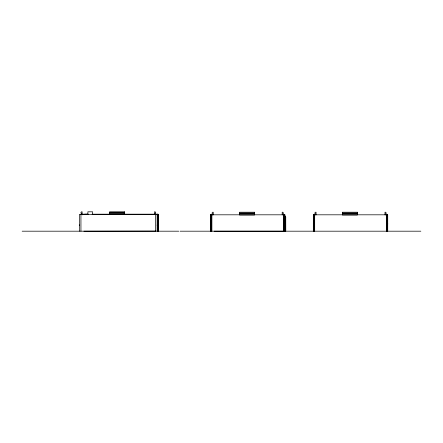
<?xml version="1.0" encoding="UTF-8"?>
<svg xmlns="http://www.w3.org/2000/svg" width="443" height="443" viewBox="0 0 443 443"><rect width="100%" height="100%" fill="white"/><g stroke="black" fill="none" stroke-linecap="round" stroke-linejoin="round"><path stroke-width="0.66" d="M79.391 224.867L79.391 225.526M82.509 214.866L82.509 214.185M157.093 214.185L157.093 214.866L158.666 214.866L158.666 231.191M157.204 224.867L157.204 225.526M157.553 214.866L157.553 214.185M157.824 214.866L157.824 214.185M158.085 214.866L158.085 214.179L123.924 214.179M210.519 223.477L210.519 224.136M213.249 214.888L213.255 212.219L212.568 212.219L212.025 213.039L212.025 213.448L212.568 213.581L212.313 215.021M284.921 223.477L284.921 224.136M313.323 223.477L313.323 224.136M316.053 214.888L316.053 212.219L315.372 212.219L314.823 213.039L314.823 213.448L315.372 213.581L315.111 215.021M387.725 223.477L387.725 224.136M81.18 214.611L81.434 213.172L80.892 213.039L80.892 212.629L81.434 211.809L82.116 211.809L82.116 214.478M109.543 212.629L124.561 212.629M109.543 213.039L124.561 213.039M239.541 213.039L254.559 213.039M342.345 213.039L357.363 213.039M109.543 213.172L124.561 213.172M81.434 214.179L88.157 214.185M92.094 214.185L109.897 214.185M84.635 214.179L88.007 214.185M210.519 214.811L284.921 214.811L284.921 231.191M284.661 216.45L285.093 216.45M284.627 217.131L285.774 217.131M155.643 231.085L83.877 231.191M22.15 231.191L178.75 231.191M180.03 231.191L420.85 231.191M385.931 215.021L385.676 213.581L386.218 213.448L386.218 213.039L385.676 212.219L384.989 212.219L384.995 214.888M283.132 215.021L282.872 213.581L283.42 213.448L283.42 213.039L282.872 212.219L282.191 212.219L282.191 214.888M155.415 214.611L155.161 213.172L155.709 213.039L155.709 212.629L155.161 211.809L154.48 211.809L154.48 214.478M387.725 231.191L387.725 214.811L313.323 214.811L313.323 231.191M387.603 214.811L387.608 231.191M387.354 214.811L387.354 231.191M387.188 214.811L387.188 231.191M386.999 214.811L386.999 231.191M386.789 214.811L386.789 231.191M386.578 214.811L386.578 231.191M386.357 214.811L386.357 231.191M314.685 214.811L314.685 231.191M314.469 214.811L314.469 231.191M314.253 214.811L314.253 231.191M314.043 214.811L314.043 231.191M313.854 214.811L313.854 231.191M313.688 214.811L313.688 231.191M313.544 214.811L313.544 231.191M313.434 214.811L313.434 231.191M285.735 217.131L285.774 231.191M285.663 217.131L285.657 231.191M285.547 217.131L285.552 231.191M285.403 217.131L285.403 231.191M285.237 217.131L285.237 231.191M285.093 217.131L285.07 216.45L285.048 231.191M284.81 214.811L284.843 231.191M284.699 214.811L284.694 231.191M284.666 216.45L284.627 231.191M284.55 214.811L284.55 231.191M284.384 214.811L284.384 231.191M284.196 214.811L284.196 231.191M283.991 214.811L283.991 231.191M283.775 214.811L283.775 231.191M283.553 214.811L283.553 231.191M283.044 231.191L214.107 231.191M211.887 214.811L211.887 231.191M211.665 214.811L211.665 231.191M211.449 214.811L211.449 231.191M211.245 214.811L211.245 231.191M211.056 214.811L211.056 231.191M210.885 214.811L210.885 231.191M210.746 214.811L210.746 231.191M210.635 214.811L210.635 231.191M210.558 214.811L210.558 231.191M158.289 214.866L158.289 231.191M157.907 214.866L157.907 231.191M157.248 214.866L157.248 231.191M157.204 231.191L157.204 214.401L79.391 214.401L79.391 231.191M155.659 214.401L155.643 231.191M92.67 214.611L92.67 211.809L87.891 211.809L87.891 214.611M80.942 214.401L80.942 231.191M239.541 213.448L254.559 213.587L239.541 213.448M342.345 213.448L357.363 213.587L342.345 213.448M124.561 211.809L109.543 211.809L109.543 214.611L124.561 214.611L124.561 211.809M254.559 212.219L239.541 212.219L239.541 215.021L254.559 215.021L254.559 212.219M357.363 212.219L342.345 212.219L342.345 215.021L357.363 215.021L357.363 212.219M387.498 231.191L387.498 214.811L387.492 231.191"/></g></svg>
